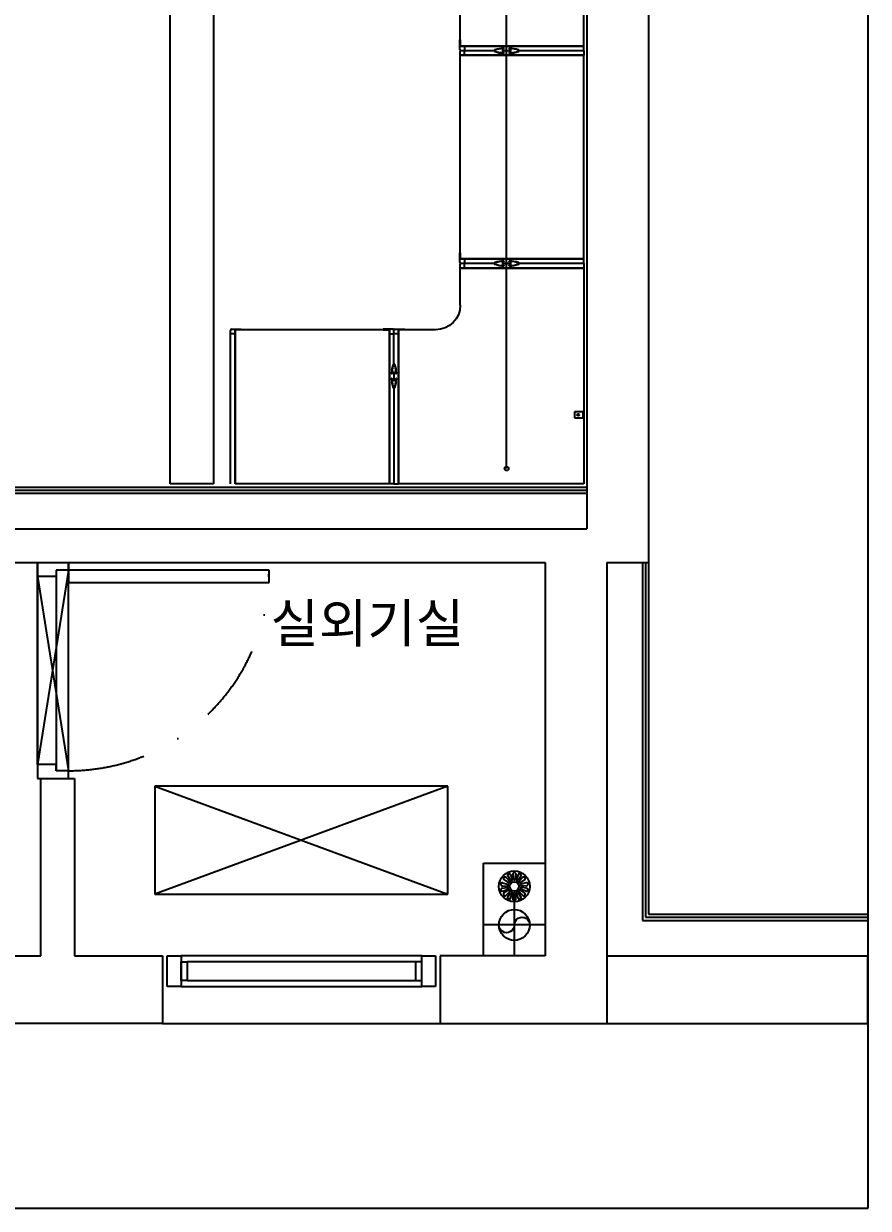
# Model space of a CAD drawing. Header units: millimetres. Extents: x -33000 to 294000, y 0 to 42408.
# Drawn here: x 59461 to 62198, y 7286 to 11127 of the extents above; entities that cross this region are included whole.
import ezdxf
from ezdxf.enums import TextEntityAlignment as Align

# ---------------------------------------------------------------- set-up
doc = ezdxf.new("R2010")
doc.units = ezdxf.units.MM
doc.header["$LTSCALE"] = 50
doc.linetypes.add('DASHDOTX2', pattern=[2, 1, -0.5, 0, -0.5])
doc.layers.add('arch', color=8, linetype='Continuous')
doc.layers.add('실명', color=9, linetype='Continuous')
doc.styles.add('FORTELINE', font='malgun.ttf')

msp = doc.modelspace()

# ---------------------------------------------------------------- linework, layer by layer
at = {"layer": 'arch'}
for p, q in [((62198.3, 7285.8), (62198.3, 25474.6)), ((61486.2, 16124.6), (61486.2, 9379.6)), ((61286.2, 15874.6), (61286.2, 9489.6)), ((61486.2, 14794.6), (61486.2, 9379.6)), ((61026.2, 10439.6), (61026.2, 14070.4)), ((59936.2, 9634.6), (59936.2, 13354.6)), ((60076.2, 13354.6), (60076.2, 9634.6)), ((61026.2, 9684.6), (61026.2, 12560.4)), ((60876.2, 11054.6), (60876.2, 11714.6)), ((61276.2, 11054.6), (61276.2, 11714.6)), ((60874.2, 11074.3), (60876.2, 11074.6)), ((60874.2, 11043.6), (60874.2, 11074.3)), ((60876.2, 11074.6), (60876.2, 11054.6)), ((60874.2, 11035.6), (60874.2, 11004.9)), ((61276.2, 11054.6), (60876.2, 11054.6)), ((60876.2, 11054.6), (60889.2, 11054.6)), ((60876.2, 10364.6), (60876.2, 11024.6)), ((61276.2, 11024.6), (60876.2, 11024.6)), ((60876.2, 11004.6), (60876.2, 11024.6)), ((60876.2, 11024.6), (60889.2, 11024.6)), ((60986.2, 11039.6), (60878.2, 11039.6)), ((60889.2, 11039.6), (60878.2, 11039.6)), ((60881.2, 11054.6), (61276.2, 11054.6)), ((60881.2, 11024.6), (61276.2, 11024.6)), ((60889.2, 11054.6), (60889.2, 11039.6)), ((60889.2, 11024.6), (60889.2, 11039.6)), ((61013.2, 11046.4), (61013.2, 11032.8)), ((61017.2, 11045.8), (61014.2, 11045.8)), ((61014.2, 11045.8), (61014.2, 11040.4)), ((61014.2, 11040.4), (61038.2, 11040.4)), ((61038.2, 11038.9), (61014.2, 11038.9)), ((61014.2, 11038.9), (61014.2, 11033.4)), ((61014.2, 11033.4), (61017.2, 11033.4)), ((61017.7, 11047.1), (61017.7, 11046.3)), ((61017.7, 11032.9), (61017.7, 11032.1)), ((61034.7, 11046.3), (61034.7, 11047.1)), ((61034.7, 11032.1), (61034.7, 11032.9)), ((61038.2, 11045.8), (61035.2, 11045.8)), ((61035.2, 11033.4), (61038.2, 11033.4)), ((61038.2, 11040.4), (61038.2, 11045.8)), ((61038.2, 11033.4), (61038.2, 11038.9)), ((61039.2, 11046.4), (61039.2, 11032.8)), ((61276.2, 11039.6), (61066.2, 11039.6)), ((61276.2, 11039.6), (61276.2, 11054.6)), ((61276.2, 11039.6), (61276.2, 11024.6)), ((61276.2, 10364.6), (61276.2, 11024.6)), ((60874.2, 11004.9), (60876.2, 11004.6)), ((60874.2, 10384.3), (60876.2, 10384.6)), ((60874.2, 10353.6), (60874.2, 10384.3)), ((60876.2, 10384.6), (60876.2, 10364.6)), ((60874.2, 10345.6), (60874.2, 10314.9)), ((61276.2, 10364.6), (60876.2, 10364.6)), ((60876.2, 10364.6), (60889.2, 10364.6)), ((61276.2, 10334.6), (60876.2, 10334.6)), ((60876.2, 10314.6), (60876.2, 10334.6)), ((60876.2, 10334.6), (60889.2, 10334.6)), ((60876.2, 10214.6), (60876.2, 10334.6)), ((60986.2, 10349.6), (60878.2, 10349.6)), ((60889.2, 10349.6), (60878.2, 10349.6)), ((60881.2, 10364.6), (61276.2, 10364.6)), ((60881.2, 10334.6), (61276.2, 10334.6)), ((60889.2, 10364.6), (60889.2, 10349.6)), ((60889.2, 10334.6), (60889.2, 10349.6)), ((61013.2, 10356.4), (61013.2, 10342.8)), ((61017.2, 10355.8), (61014.2, 10355.8)), ((61014.2, 10355.8), (61014.2, 10350.4)), ((61014.2, 10350.4), (61038.2, 10350.4)), ((61038.2, 10348.9), (61014.2, 10348.9)), ((61014.2, 10348.9), (61014.2, 10343.4)), ((61014.2, 10343.4), (61017.2, 10343.4)), ((61017.7, 10357.1), (61017.7, 10356.3)), ((61017.7, 10342.9), (61017.7, 10342.1)), ((61034.7, 10356.3), (61034.7, 10357.1)), ((61034.7, 10342.1), (61034.7, 10342.9)), ((61038.2, 10355.8), (61035.2, 10355.8)), ((61035.2, 10343.4), (61038.2, 10343.4)), ((61038.2, 10350.4), (61038.2, 10355.8)), ((61038.2, 10343.4), (61038.2, 10348.9)), ((61039.2, 10356.4), (61039.2, 10342.8)), ((61276.2, 10349.6), (61066.2, 10349.6)), ((61276.2, 10349.6), (61276.2, 10364.6)), ((61276.2, 10349.6), (61276.2, 10334.6)), ((61276.2, 10334.6), (61276.2, 9634.6)), ((60874.2, 10314.9), (60876.2, 10314.6)), ((60131.2, 9634.6), (60131.2, 10132.6)), ((60131.2, 10121.6), (60131.2, 10132.6)), ((60146.2, 10121.6), (60131.2, 10121.6)), ((60135.2, 10136.6), (60166, 10136.6)), ((60646.2, 10134.6), (60146.2, 10134.6)), ((60146.2, 10134.6), (60146.2, 10034.6)), ((60146.2, 9634.6), (60146.2, 10134.6)), ((60166.2, 10134.6), (60146.2, 10134.6)), ((60146.2, 10134.6), (60146.2, 10121.6)), ((60146.2, 10129.6), (60146.2, 9634.6)), ((60166, 10136.6), (60166.2, 10134.6)), ((60626.5, 10136.6), (60626.2, 10134.6)), ((60626.2, 10134.6), (60646.2, 10134.6)), ((60657.2, 10136.6), (60626.5, 10136.6)), ((60646.2, 10134.6), (60646.2, 10034.6)), ((60646.2, 9634.6), (60646.2, 10134.6)), ((60646.2, 10134.6), (60646.2, 10121.6)), ((60646.2, 10129.6), (60646.2, 9634.6)), ((60646.2, 10121.6), (60661.2, 10121.6)), ((60661.2, 10024.6), (60661.2, 10132.6)), ((60661.2, 10121.6), (60661.2, 10132.6)), ((60676.2, 10121.6), (60661.2, 10121.6)), ((60665.2, 10136.6), (60696, 10136.6)), ((60676.2, 10134.6), (60676.2, 10034.6)), ((60676.2, 9634.6), (60676.2, 10134.6)), ((60696.2, 10134.6), (60676.2, 10134.6)), ((60676.2, 10134.6), (60676.2, 10121.6)), ((60796.2, 10134.6), (60676.2, 10134.6)), ((60676.2, 10129.6), (60676.2, 9634.6)), ((60696, 10136.6), (60696.2, 10134.6)), ((60646.2, 9634.6), (60646.2, 10034.6)), ((60646.2, 10029.6), (60646.2, 9634.6)), ((60676.2, 9634.6), (60676.2, 10034.6)), ((60676.2, 10029.6), (60676.2, 9634.6)), ((60653.7, 9993.1), (60654.5, 9993.1)), ((60654.4, 9997.6), (60668, 9997.6)), ((60655, 9993.6), (60655, 9996.6)), ((60655, 9996.6), (60660.5, 9996.6)), ((60660.5, 9996.6), (60660.5, 9972.6)), ((60662, 9972.6), (60662, 9996.6)), ((60662, 9996.6), (60667.4, 9996.6)), ((60667.4, 9996.6), (60667.4, 9993.6)), ((60667.9, 9993.1), (60668.7, 9993.1)), ((60654.5, 9976.1), (60653.7, 9976.1)), ((60654.4, 9971.6), (60668, 9971.6)), ((60655, 9972.6), (60655, 9975.6)), ((60660.5, 9972.6), (60655, 9972.6)), ((60667.4, 9972.6), (60662, 9972.6)), ((60667.4, 9975.6), (60667.4, 9972.6)), ((60668.7, 9976.1), (60667.9, 9976.1)), ((60661.2, 9944.6), (60661.2, 9634.6)), ((61276.2, 9868.7), (61246.2, 9868.7)), ((61246.2, 9868.7), (61246.2, 9848.7)), ((61246.2, 9848.7), (61276.2, 9848.7)), ((61274.2, 9848.7), (61274.2, 9868.7)), ((61276.2, 9868.7), (61276.2, 9848.7)), ((57721.2, 9624.6), (61286.2, 9624.6)), ((57721.2, 9614.6), (61286.2, 9614.6)), ((57721.2, 9604.6), (61286.2, 9604.6)), ((60076.2, 9634.6), (59936.2, 9634.6)), ((60646.2, 9634.6), (60146.2, 9634.6)), ((60661.2, 9634.6), (60646.2, 9634.6)), ((60661.2, 9634.6), (60676.2, 9634.6)), ((61276.2, 9634.6), (60676.2, 9634.6)), ((57721.2, 9489.6), (61286.2, 9489.6)), ((57721.2, 9379.6), (61151.2, 9379.6)), ((61151.2, 9379.6), (61151.2, 8104.6)), ((61351.2, 9379.6), (61486.2, 9379.6)), ((61351.2, 9379.6), (61486.2, 9379.6)), ((61351.2, 9379.6), (61351.2, 7884.6)), ((61466.2, 9379.6), (61466.2, 8219.6)), ((61476.2, 9379.6), (61476.2, 8229.6)), ((61486.2, 9379.6), (61486.2, 8239.6)), ((59606.2, 9354.6), (59506.2, 8724.6)), ((59506.2, 8724.6), (59506.2, 9334.6)), ((59506.2, 9334.6), (59606.2, 8704.6)), ((59606.2, 8704.6), (59606.2, 9354.6)), ((59516.2, 8104.6), (59516.2, 8679.6)), ((59516.2, 8679.6), (59626.2, 8679.6)), ((59626.2, 8679.6), (59626.2, 8104.6)), ((60836.2, 8654.6), (59886.2, 8654.6)), ((59886.2, 8654.6), (59886.2, 8304.6)), ((60836.2, 8654.6), (59886.2, 8304.6)), ((59886.2, 8654.6), (60836.2, 8304.6)), ((60836.2, 8304.6), (60836.2, 8654.6)), ((60951.2, 8104.6), (60951.2, 8404.6)), ((60951.2, 8404.6), (61151.2, 8404.6)), ((61151.2, 8404.6), (61151.2, 8104.6)), ((61012.7, 8341.5), (61029.1, 8336.6)), ((61017.3, 8351.5), (61031.7, 8342.1)), ((61023.8, 8359.1), (61035.5, 8346.7)), ((61029.8, 8363.7), (61038.8, 8349.2)), ((61038.8, 8368), (61044.2, 8351.7)), ((61046.2, 8369.6), (61048.2, 8352.6)), ((61056.2, 8369.6), (61054.2, 8352.6)), ((61063.6, 8368), (61058.2, 8351.7)), ((61072.6, 8363.7), (61063.6, 8349.2)), ((61078.6, 8359.1), (61066.9, 8346.7)), ((61085.1, 8351.5), (61070.8, 8342.1)), ((61089.7, 8341.5), (61073.3, 8336.6)), ((59886.2, 8304.6), (60836.2, 8304.6)), ((61010.9, 8331.6), (61028, 8330.6)), ((61011.3, 8324.1), (61028.2, 8326.5)), ((61013.9, 8314.4), (61029.8, 8320.8)), ((61017.3, 8307.7), (61031.7, 8317.1)), ((61023.8, 8300.1), (61035.5, 8312.5)), ((61029.8, 8295.5), (61038.8, 8310)), ((61038.8, 8291.2), (61044.2, 8307.5)), ((61046.2, 8289.6), (61048.2, 8306.6)), ((61051.2, 8304.6), (61051.2, 8104.6)), ((61056.2, 8289.6), (61054.2, 8306.6)), ((61063.6, 8291.2), (61058.2, 8307.5)), ((61072.6, 8295.5), (61063.6, 8310)), ((61078.6, 8300.1), (61066.9, 8312.5)), ((61085.1, 8307.7), (61070.8, 8317.1)), ((61088.5, 8314.4), (61072.6, 8320.8)), ((61091.1, 8324.1), (61074.2, 8326.5)), ((61091.5, 8331.6), (61074.4, 8330.6)), ((61476.2, 8229.6), (62196.2, 8229.6)), ((61486.2, 8239.6), (62196.2, 8239.6)), ((61151.2, 8204.6), (60951.2, 8204.6)), ((61466.2, 8219.6), (62196.2, 8219.6)), ((59141.2, 8104.6), (59516.2, 8104.6)), ((59626.2, 8104.6), (59911.2, 8104.6)), ((59911.2, 8104.6), (59911.2, 8004.6)), ((59911.2, 8104.6), (59911.2, 7884.6)), ((59926.2, 8104.6), (59971.2, 8104.6)), ((59926.2, 8004.6), (59926.2, 8104.6)), ((60751.2, 8104.6), (59971.2, 8104.6)), ((59971.2, 8104.6), (59971.2, 8004.6)), ((59971.2, 8084.6), (59991.2, 8084.6)), ((59971.2, 8024.6), (59971.2, 8084.6)), ((59991.2, 8084.6), (59991.2, 8024.6)), ((60731.2, 8084.6), (59991.2, 8084.6)), ((60751.2, 8084.6), (60731.2, 8084.6)), ((60731.2, 8084.6), (60731.2, 8024.6)), ((60751.2, 8104.6), (60796.2, 8104.6)), ((60751.2, 8004.6), (60751.2, 8104.6)), ((60751.2, 8024.6), (60751.2, 8084.6)), ((60796.2, 8104.6), (60796.2, 8004.6)), ((60811.2, 8104.6), (60811.2, 8004.6)), ((61151.2, 8104.6), (60811.2, 8104.6)), ((60811.2, 8104.6), (60811.2, 7884.6)), ((61151.2, 8104.6), (60951.2, 8104.6)), ((61351.2, 8104.6), (62196.2, 8104.6)), ((62196.2, 8104.6), (62196.2, 7884.6)), ((59971.2, 8004.6), (59926.2, 8004.6)), ((59991.2, 8024.6), (59971.2, 8024.6)), ((59971.2, 8004.6), (60751.2, 8004.6)), ((59991.2, 8024.6), (60731.2, 8024.6)), ((60731.2, 8024.6), (60751.2, 8024.6)), ((60796.2, 8004.6), (60751.2, 8004.6)), ((59911.2, 7884.6), (59141.2, 7884.6)), ((59911.2, 7884.6), (60811.2, 7884.6)), ((60811.2, 7884.6), (61351.2, 7884.6)), ((61351.2, 7884.6), (62196.2, 7884.6)), ((62196.2, 7884.6), (62198.3, 7884.6)), ((47606.2, 7285.8), (62198.3, 7285.8))]:
    msp.add_line(p, q, dxfattribs=at)
at = {"layer": 'arch', "linetype": 'Continuous', "ltscale": 4}
for p, q in [((59506.2, 9379.6), (59506.2, 8679.6)), ((59506.2, 9379.6), (59606.2, 9379.6)), ((59506.2, 9334.6), (59506.2, 9379.6)), ((59606.2, 8679.6), (59606.2, 9379.6)), ((59606.2, 9379.6), (59606.2, 9354.6)), ((59566.2, 9334.6), (59506.2, 9334.6)), ((59566.2, 9354.6), (59566.2, 8704.6)), ((59606.2, 9354.6), (59566.2, 9354.6)), ((59566.2, 9354.6), (59566.2, 9334.6)), ((60256.2, 9354.6), (59606.2, 9354.6)), ((59606.2, 9354.6), (59606.2, 9314.6)), ((60256.2, 9314.6), (60256.2, 9354.6)), ((59606.2, 9314.6), (60256.2, 9314.6)), ((59566.2, 8724.6), (59506.2, 8724.6)), ((59506.2, 8724.6), (59506.2, 8679.6)), ((59566.2, 8704.6), (59566.2, 8724.6)), ((59606.2, 8704.6), (59566.2, 8704.6)), ((59606.2, 8679.6), (59606.2, 8704.6)), ((59506.2, 8679.6), (59606.2, 8679.6))]:
    msp.add_line(p, q, dxfattribs=at)
at = {"layer": 'arch'}
for centre, radius in [((61258.2, 9858.7, 0), 3.25), ((61026.2, 9684.6, 0), 6.5), ((61051.2, 8329.6, 0), 50), ((61051.2, 8329.6, 0), 15)]:
    msp.add_circle(centre, radius, dxfattribs=at)
for centre, radius, start, end in [((60878.2, 11043.6), 4, 180, 270), ((60878.2, 11035.6), 4, 90, 180), ((60989.2, 11039.6), 3, 108.5532, 251.4468), ((60989.2, 11039.6), 2, 108.5532, 251.4468), ((61020.1, 10947.6), 100, 91.6494, 108.5532), ((61020.1, 11131.6), 100, 251.4468, 268.3506), ((61020.1, 10947.6), 99, 93.9757, 108.5532), ((61020.1, 11131.6), 99, 251.4468, 266.0243), ((61017.2, 11047.1), 0.5, 0, 91.6494), ((61017.2, 11046.3), 0.5, 270, 360), ((61017.2, 11032.9), 0.5, 0, 90), ((61017.2, 11032.1), 0.5, 268.3506, 360), ((61035.2, 11047.1), 0.5, 88.3506, 180), ((61035.2, 11046.3), 0.5, 180, 270), ((61035.2, 11032.9), 0.5, 90, 180), ((61035.2, 11032.1), 0.5, 180, 271.6494), ((61032.4, 10947.6), 100, 71.4468, 88.3506), ((61032.4, 11131.6), 100, 271.6494, 288.5532), ((61032.4, 10947.6), 99, 71.4468, 86.0243), ((61032.4, 11131.6), 99, 273.9757, 288.5532), ((61063.2, 11039.6), 2, 288.5532, 71.4468), ((61063.2, 11039.6), 3, 288.5532, 71.4468), ((60878.2, 10353.6), 4, 180, 270), ((60878.2, 10345.6), 4, 90, 180), ((60989.2, 10349.6), 3, 108.5532, 251.4468), ((60989.2, 10349.6), 2, 108.5532, 251.4468), ((61020.1, 10257.6), 100, 91.6494, 108.5532), ((61020.1, 10441.6), 100, 251.4468, 268.3506), ((61020.1, 10257.6), 99, 93.9757, 108.5532), ((61020.1, 10441.6), 99, 251.4468, 266.0243), ((61017.2, 10357.1), 0.5, 0, 91.6494), ((61017.2, 10356.3), 0.5, 270, 360), ((61017.2, 10342.9), 0.5, 0, 90), ((61017.2, 10342.1), 0.5, 268.3506, 360), ((61035.2, 10357.1), 0.5, 88.3506, 180), ((61035.2, 10356.3), 0.5, 180, 270), ((61035.2, 10342.9), 0.5, 90, 180), ((61035.2, 10342.1), 0.5, 180, 271.6494), ((61032.4, 10257.6), 100, 71.4468, 88.3506), ((61032.4, 10441.6), 100, 271.6494, 288.5532), ((61032.4, 10257.6), 99, 71.4468, 86.0243), ((61032.4, 10441.6), 99, 273.9757, 288.5532), ((61063.2, 10349.6), 2, 288.5532, 71.4468), ((61063.2, 10349.6), 3, 288.5532, 71.4468), ((60135.2, 10132.6), 4, 90, 180), ((60657.2, 10132.6), 4, 0, 90), ((60665.2, 10132.6), 4, 90, 180), ((60753.2, 9990.7), 100, 161.4468, 178.3506), ((60653.7, 9993.6), 0.5, 178.3506, 270), ((60753.2, 9990.7), 99, 161.4468, 176.0243), ((60654.5, 9993.6), 0.5, 270, 0), ((60661.2, 10021.6), 3, 18.5532, 161.4468), ((60661.2, 10021.6), 2, 18.5532, 161.4468), ((60569.3, 9990.7), 99, 3.9757, 18.5532), ((60569.3, 9990.7), 100, 1.6494, 18.5532), ((60667.9, 9993.6), 0.5, 180, 270), ((60668.7, 9993.6), 0.5, 270, 1.6494), ((60653.7, 9975.6), 0.5, 90, 181.6494), ((60753.2, 9978.5), 100, 181.6494, 198.5532), ((60753.2, 9978.5), 99, 183.9757, 198.5532), ((60654.5, 9975.6), 0.5, 0, 90), ((60569.3, 9978.5), 99, 341.4468, 356.0243), ((60569.3, 9978.5), 100, 341.4468, 358.3506), ((60667.9, 9975.6), 0.5, 90, 180), ((60668.7, 9975.6), 0.5, 358.3506, 90), ((60661.2, 9947.6), 3, 198.5532, 341.4468), ((60661.2, 9947.6), 2, 198.5532, 341.4468), ((61051.2, 8369.6), 5, 346.5791, 193.4184), ((61011.8, 8336.5), 5, 66.5791, 273.4184), ((61020.6, 8355.3), 5, 36.5791, 243.4184), ((61028.6, 8333.6), 3, 259.9987, 79.9987), ((61034.3, 8365.9), 5, 11.5791, 218.4184), ((61033.6, 8344.4), 3, 229.9987, 49.9987), ((61041.5, 8350.4), 3, 204.9987, 24.9987), ((61051.2, 8352.6), 3, 179.9987, 359.9987), ((61060.9, 8350.4), 3, 154.9987, 334.9987), ((61068.1, 8365.9), 5, 321.5791, 168.4184), ((61068.8, 8344.4), 3, 129.9987, 309.9987), ((61073.9, 8333.6), 3, 99.9987, 279.9987), ((61081.8, 8355.3), 5, 296.5791, 143.4184), ((61090.6, 8336.5), 5, 266.5791, 113.4184), ((61012.6, 8319.3), 5, 91.5791, 298.4184), ((61020.6, 8303.9), 5, 116.5791, 323.4184), ((61029, 8323.6), 3, 284.9987, 104.9987), ((61033.6, 8314.8), 3, 309.9987, 129.9987), ((61041.5, 8308.8), 3, 334.9987, 154.9987), ((61051.2, 8306.6), 3, 359.9987, 179.9987), ((61060.9, 8308.8), 3, 24.9987, 204.9987), ((61068.8, 8314.8), 3, 49.9987, 229.9987), ((61073.4, 8323.6), 3, 74.9987, 254.9987), ((61081.8, 8303.9), 5, 216.5791, 63.4184), ((61089.8, 8319.2), 5, 241.5791, 88.4184), ((61034.3, 8293.3), 5, 141.5791, 348.4184), ((61051.2, 8289.6), 5, 166.5791, 13.4184), ((61068.1, 8293.3), 5, 191.5791, 38.4184)]:
    msp.add_arc(centre, radius, start, end, dxfattribs=at)
at = {"layer": 'arch', "extrusion": (-1.68658e-23, -4.3473e-08, -1)}
msp.add_arc((-60796.2, 10214.6), 80, 180.002, 270, dxfattribs=at)
at = {"layer": 'arch', "linetype": 'DASHDOTX2', "ltscale": 5}
msp.add_arc((59606.2, 9354.6), 650, 270, 0, dxfattribs=at)
at = {"layer": 'arch', "extrusion": (0, 0, -1)}
for centre, major_axis, start_param, end_param in [((61051.2, 8204.6, 0), (35.4, -35.4), 3.141593, 9.424778), ((61076.2, 8204.6, 0), (-17.7, -17.7), 0.785398, 3.926991), ((61026.2, 8204.6, 0), (17.7, -17.7), 5.497787, 8.63938)]:
    msp.add_ellipse(centre, major_axis=major_axis, ratio=1, start_param=start_param, end_param=end_param, dxfattribs=at)

# ---------------------------------------------------------------- texts
at = {"layer": '실명', "linetype": 'ByBlock', "style": 'FORTELINE'}
msp.add_text('실외기실', height=125, dxfattribs=at).set_placement((60574.7, 9183.5, 0), align=Align.MIDDLE_CENTER)

doc.saveas('drawing.dxf')
